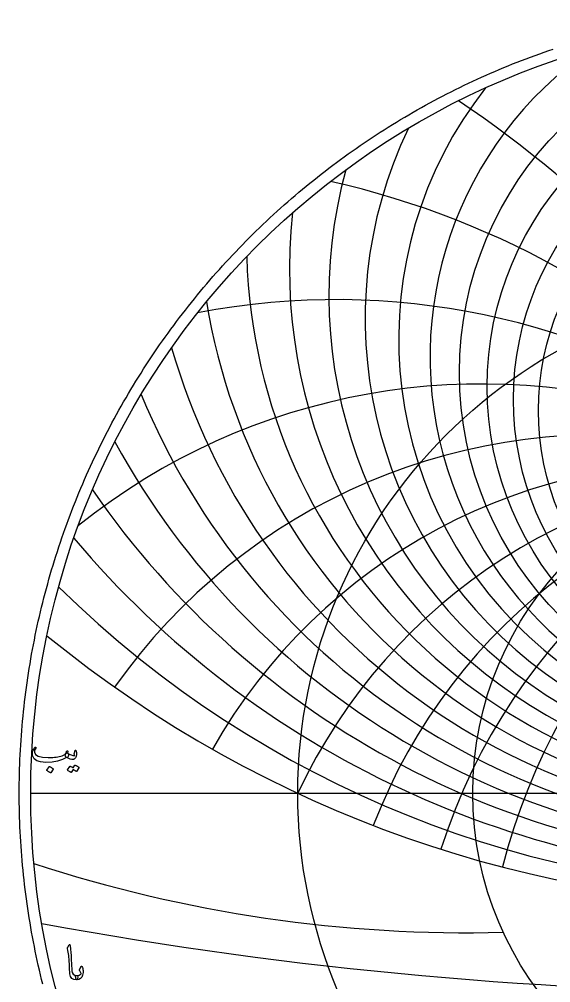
# Model space of a CAD drawing. Header units: millimetres. Extents: x -80 to 80, y -80 to 82.
# Drawn here: x -80.4 to -25.9, y -19.4 to 79.2 of the extents above; entities that cross this region are included whole.
import ezdxf

# ---------------------------------------------------------------- set-up
doc = ezdxf.new("R2010")
doc.units = ezdxf.units.MM
for name, color, linetype in [('CUT_OUTER', 1, 'Continuous'), ('ENGRAVE', 7, 'Continuous'), ('ENGRAVE_FINE', 8, 'Continuous'), ('TEXT', 5, 'Continuous')]:
    doc.layers.add(name, color=color, linetype=linetype)

msp = doc.modelspace()

# ---------------------------------------------------------------- linework, layer by layer
at = {"layer": 'CUT_OUTER'}
msp.add_lwpolyline([(-77.9614, -19.5283), (-78.0798, -19.0496), (-78.1952, -18.5701), (-78.3077, -18.09), (-78.4172, -17.6092), (-78.5238, -17.1277), (-78.6274, -16.6455), (-78.728, -16.1628), (-78.8257, -15.6794), (-78.9204, -15.1954), (-79.0122, -14.7109), (-79.101, -14.2258), (-79.1868, -13.7402), (-79.2696, -13.2541), (-79.3494, -12.7674), (-79.4263, -12.2803), (-79.5001, -11.7927), (-79.571, -11.3047), (-79.6388, -10.8163), (-79.7037, -10.3274), (-79.7656, -9.8381), (-79.8244, -9.3485), (-79.8803, -8.8586), (-79.9332, -8.3683), (-79.983, -7.8776), (-80.0298, -7.3867), (-80.0736, -6.8955), (-80.1144, -6.4041), (-80.1522, -5.9124), (-80.187, -5.4205), (-80.2188, -4.9283), (-80.2475, -4.436), (-80.2732, -3.9436), (-80.2959, -3.4509), (-80.3155, -2.9582), (-80.3322, -2.4653), (-80.3458, -1.9724), (-80.3564, -1.4793), (-80.3639, -0.9863), (-80.3685, -0.4931), (-80.37, 0), (-80.3685, 0.4931), (-80.3639, 0.9863), (-80.3564, 1.4793), (-80.3458, 1.9724), (-80.3322, 2.4653), (-80.3155, 2.9582), (-80.2959, 3.4509), (-80.2732, 3.9436), (-80.2475, 4.436), (-80.2188, 4.9283), (-80.187, 5.4205), (-80.1522, 5.9124), (-80.1144, 6.4041), (-80.0736, 6.8955), (-80.0298, 7.3867), (-79.983, 7.8776), (-79.9332, 8.3683), (-79.8803, 8.8586), (-79.8244, 9.3485), (-79.7656, 9.8381), (-79.7037, 10.3274), (-79.6388, 10.8163), (-79.571, 11.3047), (-79.5001, 11.7927), (-79.4263, 12.2803), (-79.3494, 12.7674), (-79.2696, 13.2541), (-79.1868, 13.7402), (-79.101, 14.2258), (-79.0122, 14.7109), (-78.9204, 15.1954), (-78.8257, 15.6794), (-78.728, 16.1628), (-78.6274, 16.6455), (-78.5238, 17.1277), (-78.4172, 17.6092), (-78.3077, 18.09), (-78.1952, 18.5701), (-78.0798, 19.0496), (-77.9614, 19.5283), (-77.8401, 20.0063), (-77.7159, 20.4836), (-77.5888, 20.96), (-77.4587, 21.4357), (-77.3257, 21.9106), (-77.1898, 22.3846), (-77.051, 22.8578), (-76.9093, 23.3302), (-76.7647, 23.8016), (-76.6172, 24.2722), (-76.4668, 24.7419), (-76.3136, 25.2106), (-76.1575, 25.6784), (-75.9985, 26.1452), (-75.8366, 26.611), (-75.6719, 27.0758), (-75.5043, 27.5396), (-75.3339, 28.0024), (-75.1607, 28.4641), (-74.9846, 28.9248), (-74.8057, 29.3843), (-74.624, 29.8428), (-74.4395, 30.3001), (-74.2522, 30.7563), (-74.0621, 31.2113), (-73.8692, 31.6651), (-73.6735, 32.1178), (-73.475, 32.5692), (-73.2738, 33.0195), (-73.0698, 33.4684), (-72.8631, 33.9162), (-72.6536, 34.3626), (-72.4414, 34.8078), (-72.2265, 35.2516), (-72.0088, 35.6941), (-71.7884, 36.1353), (-71.5654, 36.5751), (-71.3396, 37.0135), (-71.1111, 37.4505), (-70.88, 37.8862), (-70.6462, 38.3204), (-70.4098, 38.7531), (-70.1706, 39.1844), (-69.9289, 39.6142), (-69.6845, 40.0426), (-69.4375, 40.4694), (-69.1879, 40.8947), (-68.9356, 41.3184), (-68.6808, 41.7406), (-68.4234, 42.1613), (-68.1634, 42.5803), (-67.9009, 42.9978), (-67.6358, 43.4136), (-67.3681, 43.8278), (-67.0979, 44.2403), (-66.8252, 44.6512), (-66.55, 45.0604), (-66.2722, 45.4679), (-65.992, 45.8736), (-65.7093, 46.2777), (-65.4241, 46.68), (-65.1364, 47.0806), (-64.8463, 47.4794), (-64.5538, 47.8764), (-64.2588, 48.2715), (-63.9614, 48.6649), (-63.6616, 49.0565), (-63.3594, 49.4462), (-63.0548, 49.834), (-62.7479, 50.22), (-62.4385, 50.604), (-62.1269, 50.9862), (-61.8128, 51.3664), (-61.4965, 51.7447), (-61.1778, 52.1211), (-60.8569, 52.4955), (-60.5336, 52.8679), (-60.2081, 53.2384), (-59.8803, 53.6068), (-59.5502, 53.9732), (-59.2179, 54.3376), (-58.8834, 54.6999), (-58.5467, 55.0602), (-58.2077, 55.4184), (-57.8666, 55.7745), (-57.5233, 56.1285), (-57.1778, 56.4804), (-56.8302, 56.8302), (-56.4804, 57.1778), (-56.1285, 57.5233), (-55.7745, 57.8666), (-55.4184, 58.2077), (-55.0602, 58.5467), (-54.6999, 58.8834), (-54.3376, 59.2179), (-53.9732, 59.5502), (-53.6068, 59.8803), (-53.2384, 60.2081), (-52.8679, 60.5336), (-52.4955, 60.8569), (-52.1211, 61.1778), (-51.7447, 61.4965), (-51.3664, 61.8128), (-50.9862, 62.1269), (-50.604, 62.4385), (-50.22, 62.7479), (-49.834, 63.0548), (-49.4462, 63.3594), (-49.0565, 63.6616), (-48.6649, 63.9614), (-48.2715, 64.2588), (-47.8764, 64.5538), (-47.4794, 64.8463), (-47.0806, 65.1364), (-46.68, 65.4241), (-46.2777, 65.7093), (-45.8736, 65.992), (-45.4679, 66.2722), (-45.0604, 66.55), (-44.6512, 66.8252), (-44.2403, 67.0979), (-43.8278, 67.3681), (-43.4136, 67.6358), (-42.9978, 67.9009), (-42.5803, 68.1634), (-42.1613, 68.4234), (-41.7406, 68.6808), (-41.3184, 68.9356), (-40.8947, 69.1879), (-40.4694, 69.4375), (-40.0426, 69.6845), (-39.6142, 69.9289), (-39.1844, 70.1706), (-38.7531, 70.4098), (-38.3204, 70.6462), (-37.8862, 70.88), (-37.4505, 71.1111), (-37.0135, 71.3396), (-36.5751, 71.5654), (-36.1353, 71.7884), (-35.6941, 72.0088), (-35.2516, 72.2265), (-34.8078, 72.4414), (-34.3626, 72.6536), (-33.9162, 72.8631), (-33.4684, 73.0698), (-33.0195, 73.2738), (-32.5692, 73.475), (-32.1178, 73.6735), (-31.6651, 73.8692), (-31.2113, 74.0621), (-30.7563, 74.2522), (-30.3001, 74.4395), (-29.8428, 74.624), (-29.3843, 74.8057), (-28.9248, 74.9846), (-28.4641, 75.1607), (-28.0024, 75.3339), (-27.5396, 75.5043), (-27.0758, 75.6719), (-26.611, 75.8366), (-26.1452, 75.9985), (-25.6784, 76.1575)], dxfattribs=at)
at = {"layer": 'ENGRAVE'}
msp.add_lwpolyline([(-79.2, 0), (79.2, 0)], dxfattribs=at)
for centre, radius in [((0, 0), 79.2), ((0, 41.5908), 32.4494), ((0, 0), 51.8435), ((0, 0), 33.9362)]:
    msp.add_circle(centre, radius, dxfattribs=at)
for centre, radius, start, end in [((0, 50.927), 48.6634, 164.663432, 15.336568), ((0, 68.9515), 73.4873, 202.52382, 337.47618), ((0, -24.175), 57.203, 25, 155), ((0, -24.175), 57.203, 25, 155), ((0, 111.1787), 122.6721, 230.794386, 309.205614), ((-34.4562, 128.5923), 142.8669, 251.886951, 271.462631)]:
    msp.add_arc(centre, radius, start, end, dxfattribs=at)
at = {"layer": 'ENGRAVE_FINE'}
for centre, radius in [((0, 43.0375), 35.2894), ((0, 40.3051), 29.7574), ((0, 39.1628), 27.1938)]:
    msp.add_circle(centre, radius, dxfattribs=at)
for centre, radius, start, end in [((0, 44.6662), 38.3007, 124.768643, 55.231357), ((0, 46.5024), 41.5104, 141.807745, 38.192255), ((-99.0784, -24.175), 114.4059, 6.799082, 56.167179), ((-99.0784, -24.175), 114.4059, 6.799082, 56.167179), ((0, 48.5767), 44.9514, 154.322624, 25.677376), ((-68.1718, -24.175), 88.992, 9.226433, 77.22755), ((-68.1718, -24.175), 88.992, 9.226433, 77.22755), ((0, 53.5999), 52.695, 173.668859, 6.331141), ((0, 56.6539), 57.1063, 181.754826, 358.245174), ((-47.999, -24.175), 74.6732, 11.804305, 100.885265), ((-47.999, -24.175), 74.6732, 11.804305, 100.885265), ((0, 60.1626), 61.973, 189.16365, 350.83635), ((0, 64.2207), 67.3916, 196.051023, 343.948977), ((-33.0261, -24.175), 66.0523, 14.587882, 128.690572), ((-33.0261, -24.175), 66.0523, 14.587882, 128.690572), ((33.0261, -24.175), 66.0523, 51.309428, 165.412118), ((33.0261, -24.175), 66.0523, 51.309428, 165.412118), ((-20.8202, -24.175), 60.8741, 17.647457, 144.863094), ((-20.8202, -24.175), 60.8741, 17.647457, 144.863094), ((20.8202, -24.175), 60.8741, 35.136906, 162.352543), ((20.8202, -24.175), 60.8741, 35.136906, 162.352543), ((0, 74.5185), 80.4253, 208.658993, 331.341007), ((-10.0864, -24.175), 58.0854, 21.075864, 150.400641), ((-10.0864, -24.175), 58.0854, 21.075864, 150.400641), ((10.0864, -24.175), 58.0854, 29.599359, 158.924136), ((10.0864, -24.175), 58.0854, 29.599359, 158.924136), ((0, 81.1431), 88.4293, 214.513993, 325.486007), ((0, 89.133), 97.8086, 220.132937, 319.867063), ((0, 98.9277), 109.0051, 225.550488, 314.449512), ((0, 413.6059), 434.0276, 259.637891, 280.362109)]:
    msp.add_arc(centre, radius, start, end, dxfattribs=at)
at = {"layer": 'TEXT'}
for points in [[(-75.4173, 4.1044), (-75.4124, 4.1019), (-75.4079, 4.0994), (-75.4037, 4.0969), (-75.3998, 4.0944), (-75.3959, 4.0916), (-75.3917, 4.0881), (-75.3871, 4.0841), (-75.3823, 4.0794), (-75.342, 4.0319), (-75.3261, 3.9645), (-75.3345, 3.8771), (-75.3673, 3.7696), (-75.3976, 3.7044), (-75.4285, 3.6635), (-75.46, 3.6469), (-75.4922, 3.6547), (-75.5084, 3.6625), (-75.5222, 3.666), (-75.5334, 3.665), (-75.5422, 3.6597), (-75.9519, 3.4355), (-76.4415, 3.2775), (-77.011, 3.1857), (-77.6605, 3.1601), (-78.1857, 3.2051), (-78.5823, 3.325), (-78.8502, 3.5198), (-78.9895, 3.7896), (-79.011, 3.917), (-79.0157, 4.0444), (-79.0035, 4.1718), (-78.9745, 4.2992), (-78.9349, 4.412), (-78.8858, 4.5153), (-78.8274, 4.6093), (-78.7597, 4.6939), (-78.7469, 4.7045), (-78.7334, 4.7114), (-78.7194, 4.7145), (-78.7047, 4.7139), (-78.691, 4.708), (-78.6797, 4.7002), (-78.671, 4.6905), (-78.6647, 4.6789), (-78.6619, 4.6677), (-78.6635, 4.654), (-78.6694, 4.6377), (-78.6797, 4.619), (-78.7522, 4.5128), (-78.7996, 4.4091), (-78.8221, 4.308), (-78.8196, 4.2093), (-78.701, 3.962), (-78.4249, 3.7846), (-77.9915, 3.6772), (-77.4007, 3.6397), (-77.2385, 3.6422), (-77.0766, 3.6497), (-76.915, 3.6622), (-76.7537, 3.6797), (-76.5937, 3.7022), (-76.4359, 3.7297), (-76.2802, 3.7622), (-76.1267, 3.7996), (-75.9778, 3.8421), (-75.8557, 3.8846), (-75.7604, 3.927), (-75.6921, 3.9695), (-75.6657, 3.992), (-75.6415, 4.0195), (-75.6195, 4.0519), (-75.5996, 4.0894), (-75.581, 4.1312), (-75.5628, 4.1768), (-75.5448, 4.2262), (-75.5272, 4.2793), (-75.5203, 4.2955), (-75.5097, 4.3092), (-75.4953, 4.3205), (-75.4772, 4.3292), (-75.4579, 4.3339), (-75.4397, 4.333), (-75.4229, 4.3264), (-75.4073, 4.3142), (-75.3948, 4.2974), (-75.3873, 4.2768), (-75.3848, 4.2524), (-75.3873, 4.2243)], [(-75.5671, 3.7047), (-75.6215, 3.7562), (-75.6496, 3.8209), (-75.6515, 3.8986), (-75.6271, 3.9895), (-75.5743, 4.071), (-75.5259, 4.1206), (-75.4819, 4.1384), (-75.4422, 4.1244), (-75.2549, 4.0004), (-75.0675, 3.9133), (-74.8802, 3.863), (-74.6928, 3.8496), (-74.6863, 3.8508), (-74.6816, 3.8546), (-74.6788, 3.8608), (-74.6778, 3.8696), (-74.6825, 3.8861), (-74.6966, 3.9108), (-74.72, 3.9436), (-74.7528, 3.9845), (-74.759, 3.997), (-74.7628, 4.0095), (-74.764, 4.0219), (-74.7628, 4.0344), (-74.6429, 4.3792), (-74.6372, 4.3923), (-74.6304, 4.4017), (-74.6223, 4.4073), (-74.6129, 4.4091), (-74.6035, 4.4076), (-74.5954, 4.4029), (-74.5885, 4.3951), (-74.5829, 4.3842), (-74.5454, 4.2721), (-74.523, 4.1606), (-74.5155, 4.0497), (-74.523, 3.9395), (-74.5473, 3.8024), (-74.5804, 3.691), (-74.6223, 3.6051), (-74.6728, 3.5448), (-74.7112, 3.5117), (-74.7465, 3.4874), (-74.7787, 3.4718), (-74.8077, 3.4649), (-74.9751, 3.4611), (-75.1575, 3.4999), (-75.3548, 3.581), (-75.5671, 3.7047)], [(-77.3108, 2.7155), (-77.3046, 2.7217), (-77.2958, 2.7255), (-77.2846, 2.7267), (-77.2708, 2.7255), (-77.1737, 2.6861), (-77.0822, 2.638), (-76.9964, 2.5812), (-76.9161, 2.5156), (-76.9083, 2.5056), (-76.9049, 2.4956), (-76.9058, 2.4856), (-76.9111, 2.4756), (-77.1459, 2.0959), (-77.1547, 2.0869), (-77.1659, 2.0847), (-77.1796, 2.0894), (-77.1959, 2.1009), (-77.2099, 2.1109), (-77.2321, 2.1259), (-77.2624, 2.1459), (-77.3008, 2.1709), (-77.348, 2.2009), (-77.4045, 2.2358), (-77.4704, 2.2758), (-77.5456, 2.3208), (-77.5556, 2.3283), (-77.5606, 2.3358), (-77.5606, 2.3433), (-77.5556, 2.3507)], [(-74.6778, 2.8554), (-74.6716, 2.8616), (-74.6628, 2.8653), (-74.6516, 2.8666), (-74.6379, 2.8653), (-74.5887, 2.8469), (-74.5411, 2.8266), (-74.495, 2.8045), (-74.4505, 2.7804), (-74.4073, 2.7542), (-74.365, 2.7255), (-74.3236, 2.6942), (-74.2831, 2.6605), (-74.2753, 2.6502), (-74.2719, 2.6393), (-74.2728, 2.6277), (-74.2781, 2.6155), (-74.518, 2.2358), (-74.5245, 2.2308), (-74.5342, 2.2308), (-74.547, 2.2358), (-74.5629, 2.2458), (-74.5739, 2.255), (-74.5917, 2.2677), (-74.6163, 2.2838), (-74.6479, 2.3033), (-74.6866, 2.3265), (-74.7328, 2.3539), (-74.7865, 2.3852), (-74.8477, 2.4207), (-75.0376, 2.1259), (-75.0463, 2.1169), (-75.0575, 2.1147), (-75.0713, 2.1194), (-75.0875, 2.1309), (-75.1016, 2.1409), (-75.1237, 2.1559), (-75.154, 2.1759), (-75.1924, 2.2009), (-75.2396, 2.2308), (-75.2961, 2.2658), (-75.362, 2.3058), (-75.4372, 2.3507), (-75.4451, 2.3582), (-75.4485, 2.3657), (-75.4476, 2.3732), (-75.4422, 2.3807), (-75.1974, 2.7454), (-75.1912, 2.7517), (-75.1824, 2.7554), (-75.1712, 2.7567), (-75.1575, 2.7554), (-75.1156, 2.7418), (-75.075, 2.7261), (-75.0357, 2.7081), (-74.9976, 2.688), (-74.9607, 2.666), (-74.9251, 2.6424), (-74.8908, 2.6173), (-74.8577, 2.5906)], [(-75.2444, -15.5008), (-75.2347, -15.4858), (-75.2257, -15.4758), (-75.2172, -15.4708), (-75.2094, -15.4708), (-75.1976, -15.4774), (-75.187, -15.4971), (-75.1776, -15.5299), (-75.1695, -15.5758), (-75.1283, -15.9489), (-75.0945, -16.2939), (-75.0683, -16.6109), (-75.0496, -16.8997), (-75.0375, -17.1467), (-75.0265, -17.3681), (-75.0163, -17.5639), (-75.0071, -17.7341), (-74.9991, -17.8787), (-74.9927, -17.9976), (-74.9879, -18.091), (-74.9846, -18.1588), (-74.9403, -18.3617), (-74.8422, -18.511), (-74.6905, -18.6065), (-74.485, -18.6484), (-74.4279, -18.6634), (-74.3913, -18.6983), (-74.3754, -18.7533), (-74.3801, -18.8282), (-74.4035, -18.9463), (-74.4288, -19.0306), (-74.456, -19.0812), (-74.485, -19.098), (-74.7742, -19.0599), (-74.9871, -18.9456), (-75.1239, -18.7552), (-75.1845, -18.4885), (-75.194, -18.3609), (-75.2026, -18.2331), (-75.2102, -18.1049), (-75.2169, -17.9764), (-75.223, -17.8476), (-75.2288, -17.7185), (-75.2343, -17.589), (-75.2394, -17.4593), (-75.2488, -17.2118), (-75.2619, -16.989), (-75.2788, -16.7909), (-75.2994, -16.6174), (-75.3237, -16.4509), (-75.3518, -16.2733), (-75.3837, -16.0849), (-75.4193, -15.8855), (-75.424, -15.8496), (-75.423, -15.8168), (-75.4165, -15.7872), (-75.4043, -15.7606)], [(-74.1852, -18.0438), (-74.0453, -17.7341), (-74.0247, -17.7), (-74.0029, -17.6879), (-73.9798, -17.6975), (-73.9554, -17.7291), (-73.9104, -17.8235), (-73.8755, -17.9221), (-73.8505, -18.0246), (-73.8355, -18.1313), (-73.8308, -18.2426), (-73.8368, -18.3592), (-73.8533, -18.4812), (-73.8805, -18.6084), (-73.9632, -18.8226), (-74.0916, -18.9756), (-74.2655, -19.0674), (-74.485, -19.098), (-74.5103, -19.0821), (-74.5362, -19.0343), (-74.5628, -18.9547), (-74.5899, -18.8432), (-74.5977, -18.7836), (-74.5962, -18.7346), (-74.5852, -18.6962), (-74.5649, -18.6684), (-74.5487, -18.6577), (-74.53, -18.6509), (-74.5087, -18.6478), (-74.485, -18.6484), (-74.3467, -18.644), (-74.2265, -18.6159), (-74.1243, -18.5641), (-74.0403, -18.4885), (-74.0366, -18.4826), (-74.0354, -18.4748), (-74.0366, -18.4651), (-74.0403, -18.4535), (-74.06, -18.383), (-74.0891, -18.3111), (-74.1275, -18.2381), (-74.1752, -18.1638), (-74.1909, -18.1356), (-74.1977, -18.1063), (-74.1959, -18.0757), (-74.1852, -18.0438)]]:
    msp.add_lwpolyline(points, close=True, dxfattribs=at)

doc.saveas('drawing.dxf')
